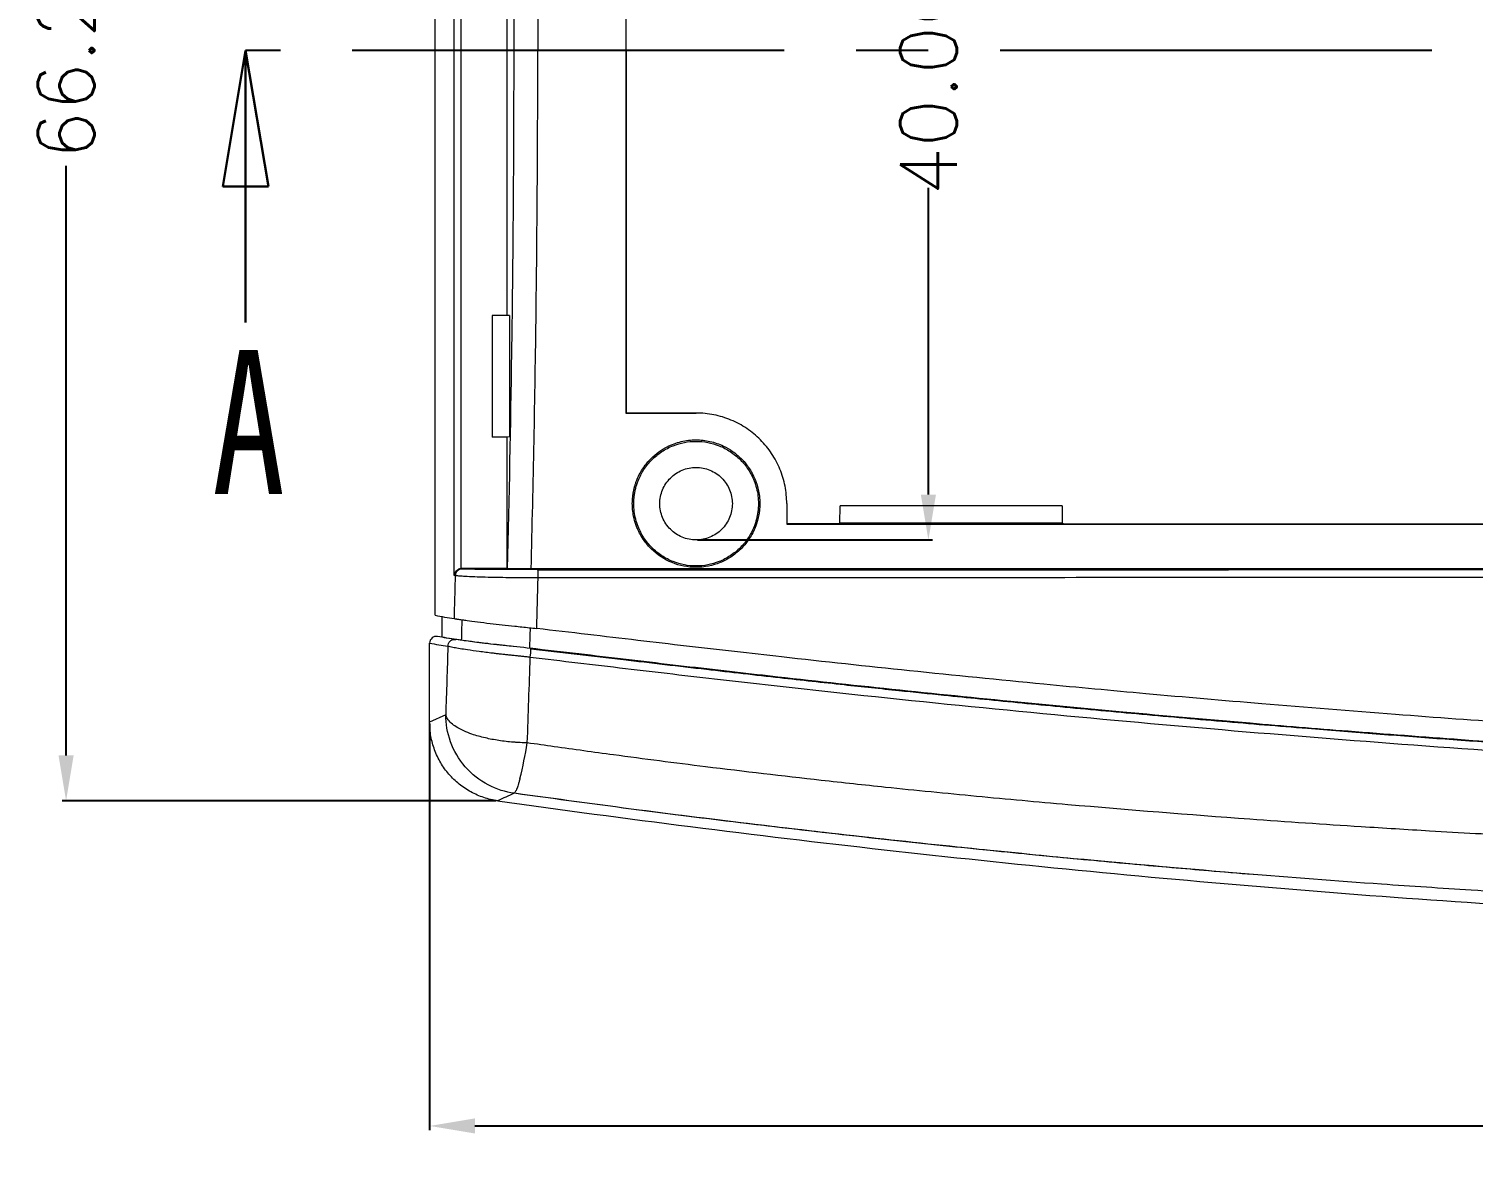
# Model space of a CAD drawing. Header units: inches. Extents: x 319 to 1827, y 1181 to 1488.
# Drawn here: x 372.8 to 436.6, y 1324.1 to 1374.1 of the extents above; entities that cross this region are included whole.
import ezdxf

# ---------------------------------------------------------------- set-up
doc = ezdxf.new("R2010")
doc.units = ezdxf.units.IN
doc.linetypes.add('CENTER2', pattern=[28.575, 19.05, -3.175, 3.175, -3.175])
doc.styles.add('SLDTEXTSTYLE0', font='TXT', dxfattribs={"width": 0.75})
doc.styles.get("Standard").update_dxf_attribs({"font": 'txt', "bigfont": 'gbcbig.shx'})
doc.dimstyles.new('2.5', dxfattribs={"dimtxt": 2.5, "dimasz": 2, "dimexe": 0.18, "dimexo": 0.0625, "dimgap": 0.09, "dimtad": 0, "dimzin": 0, "dimdsep": 46, "dimtxsty": 'Standard', "dimcen": 2, "dimclrd": 3, "dimclre": 3, "dimclrt": 256, "dimadec": 0, "dimazin": 0, "dimtfac": 1, "dimtofl": 0, "dimtmove": 0, "dimatfit": 3, "dimfxl": 1, "dimtolj": 1, "dimtzin": 0, "dimarcsym": 0})

# ---------------------------------------------------------------- blocks, each defined once
blk = doc.blocks.new('_CLOSED')
at = {"color": 0, "linetype": 'ByBlock', "lineweight": -2}
for p, q in [((-1, 0.166667), (0, 0)), ((-1, 0.166667), (-1, -0.166667)), ((0, 0), (-1, -0.166667)), ((0, 0), (-1, 0))]:
    blk.add_line(p, q, dxfattribs=at)
blk = doc.blocks.new('*D176')
at = {"color": 3, "lineweight": -2}
for p, q in [((390.52, 1343.495), (390.52, 1325.559)), ((541.156, 1340.306), (541.156, 1325.559)), ((392.52, 1325.739), (460.123, 1325.739)), ((539.156, 1325.739), (471.553, 1325.739))]:
    blk.add_line(p, q, dxfattribs=at)
at = {"color": 3}
for points in [[(392.52, 1326.072), (392.52, 1325.406), (390.52, 1325.739)], [(539.156, 1326.072), (539.156, 1325.406), (541.156, 1325.739)]]:
    blk.add_solid(points, dxfattribs=at)
at = {"layer": 'Defpoints', "color": 0}
for p in [(390.52, 1343.558), (541.156, 1340.369), (541.156, 1325.739)]:
    blk.add_point(p, dxfattribs=at)
at = {"insert": (465.838, 1325.739), "char_height": 2.5, "attachment_point": 5}
blk.add_mtext('\\A1;150.64', dxfattribs=at)
blk = doc.blocks.new('*D178')
at = {"color": 3, "lineweight": -2}
for p, q in [((393.458, 1406.308), (374.304, 1406.308)), ((374.484, 1404.308), (374.484, 1378.288)), ((374.484, 1342.087), (374.484, 1368.108)), ((393.458, 1340.087), (374.304, 1340.087))]:
    blk.add_line(p, q, dxfattribs=at)
at = {"color": 3}
for points in [[(374.15, 1404.308), (374.817, 1404.308), (374.484, 1406.308)], [(374.15, 1342.087), (374.817, 1342.087), (374.484, 1340.087)]]:
    blk.add_solid(points, dxfattribs=at)
at = {"layer": 'Defpoints', "color": 0}
for p in [(374.484, 1406.308), (393.52, 1406.308), (393.52, 1340.087)]:
    blk.add_point(p, dxfattribs=at)
at = {"insert": (374.484, 1373.198), "char_height": 2.5, "attachment_point": 5, "rotation": 90}
blk.add_mtext('\\A1;66.22', dxfattribs=at)
blk = doc.blocks.new('*D181')
at = {"color": 3, "lineweight": -2}
for p, q in [((402.338, 1391.598), (412.703, 1391.598)), ((412.523, 1389.598), (412.523, 1376.063)), ((412.523, 1353.598), (412.523, 1367.133)), ((402.338, 1351.598), (412.703, 1351.598))]:
    blk.add_line(p, q, dxfattribs=at)
at = {"color": 3}
for points in [[(412.19, 1389.598), (412.857, 1389.598), (412.523, 1391.598)], [(412.19, 1353.598), (412.857, 1353.598), (412.523, 1351.598)]]:
    blk.add_solid(points, dxfattribs=at)
at = {"layer": 'Defpoints', "color": 0}
for p in [(402.276, 1391.598), (412.523, 1391.598), (402.276, 1351.598)]:
    blk.add_point(p, dxfattribs=at)
at = {"insert": (412.523, 1371.598), "char_height": 2.5, "attachment_point": 5, "rotation": 90}
blk.add_mtext('\\A1;40.00', dxfattribs=at)

msp = doc.modelspace()

# ---------------------------------------------------------------- linework, layer by layer
at = {"color": 7, "linetype": 'Continuous', "lineweight": 15}
for p, q in [((390.769, 1348.271), (390.769, 1398.124)), ((391.606, 1350.034), (391.606, 1396.361)), ((391.904, 1396.064), (391.904, 1350.331)), ((393.939, 1361.508), (393.939, 1384.887)), ((395.293, 1373.198), (394.245, 1373.198)), ((399.176, 1373.198), (399.191, 1373.198)), ((393.276, 1361.508), (393.276, 1356.127)), ((393.939, 1361.508), (393.276, 1361.508)), ((394.046, 1361.497), (393.939, 1361.508)), ((394.046, 1361.497), (394.046, 1356.148)), ((399.191, 1357.213), (399.176, 1357.198)), ((402.276, 1357.198), (402.276, 1357.213)), ((393.939, 1356.127), (393.276, 1356.127)), ((394.046, 1356.148), (393.939, 1356.127)), ((393.939, 1350.331), (393.939, 1356.127)), ((406.292, 1353.197), (406.276, 1353.198)), ((408.622, 1352.336), (408.625, 1353.098)), ((418.428, 1353.098), (408.625, 1353.098)), ((418.428, 1353.098), (418.431, 1352.335)), ((406.292, 1352.313), (406.276, 1352.298)), ((408.622, 1352.336), (408.576, 1352.313)), ((418.431, 1352.335), (408.622, 1352.336)), ((418.476, 1352.313), (418.431, 1352.335)), ((391.664, 1350.029), (391.606, 1350.034)), ((391.931, 1350.332), (391.963, 1350.329)), ((393.939, 1350.331), (391.931, 1350.332)), ((393.939, 1350.331), (393.957, 1350.329)), ((394.999, 1350.321), (393.957, 1350.329)), ((391.073, 1347.302), (391.073, 1348.216)), ((390.52, 1343.558), (390.52, 1347.042)), ((391.23, 1343.881), (390.52, 1343.558)), ((394.274, 1340.456), (394.25, 1340.417))]:
    msp.add_line(p, q, dxfattribs=at)
at = {"color": 1, "linetype": 'CENTER2'}
msp.add_line((549.036, 1373.198), (382.406, 1373.198), dxfattribs=at)
at = {"color": 7, "linetype": 'Continuous', "lineweight": 30}
msp.add_line((382.406, 1361.198), (382.406, 1373.198), dxfattribs=at)
at = {"color": 7, "linetype": 'Continuous', "lineweight": 15}
for centre, radius, start, end in [((392.737, 1350.032), 2.573, 357.49822, 5.99234), ((393.538, 1346.698), 1.446, 348.94283, 4.5188), ((375, 1345.909), 20.098, 346.05543, 350.6454)]:
    msp.add_arc(centre, radius, start, end, dxfattribs=at)
for points, knots in [([(394.245, 1373.198), (394.245, 1373.494), (394.245, 1374.087), (394.243, 1374.977), (394.241, 1375.866), (394.238, 1376.755), (394.235, 1377.643), (394.23, 1378.53), (394.224, 1379.417), (394.218, 1380.304), (394.211, 1381.19), (394.203, 1382.075), (394.194, 1382.96), (394.184, 1383.845), (394.17, 1384.982), (394.151, 1386.368), (394.126, 1388.002), (394.098, 1389.628), (394.068, 1391.248), (394.034, 1392.861), (393.997, 1394.469), (393.971, 1395.533), (393.957, 1396.066)], [0, 0, 0, 0, 0.038413, 0.076808, 0.11519, 0.153563, 0.191932, 0.230301, 0.268675, 0.307057, 0.345454, 0.383868, 0.422305, 0.460768, 0.499264, 0.57083, 0.642338, 0.713816, 0.785292, 0.856795, 0.928355, 1, 1, 1, 1]), ([(394.999, 1396.074), (395.007, 1395.78), (395.022, 1395.193), (395.044, 1394.309), (395.064, 1393.425), (395.084, 1392.541), (395.103, 1391.656), (395.121, 1390.771), (395.138, 1389.886), (395.154, 1389.001), (395.169, 1388.116), (395.183, 1387.231), (395.197, 1386.347), (395.209, 1385.463), (395.221, 1384.58), (395.232, 1383.698), (395.242, 1382.816), (395.251, 1381.935), (395.259, 1381.055), (395.266, 1380.177), (395.273, 1379.299), (395.278, 1378.423), (395.283, 1377.548), (395.287, 1376.675), (395.29, 1375.803), (395.292, 1374.933), (395.293, 1374.065), (395.293, 1373.486), (395.293, 1373.198)], [0, 0, 0, 0, 0.039549, 0.079011, 0.118386, 0.157672, 0.196871, 0.235982, 0.275004, 0.313939, 0.352786, 0.391545, 0.430217, 0.468803, 0.507302, 0.545715, 0.584041, 0.622281, 0.660436, 0.698505, 0.736489, 0.774387, 0.8122, 0.849929, 0.887573, 0.925133, 0.962608, 1, 1, 1, 1]), ([(399.176, 1389.198), (399.176, 1388.887), (399.176, 1388.265), (399.176, 1387.331), (399.176, 1386.395), (399.176, 1385.458), (399.176, 1384.52), (399.176, 1383.58), (399.176, 1382.639), (399.176, 1381.697), (399.176, 1380.754), (399.176, 1379.81), (399.176, 1378.866), (399.176, 1377.922), (399.176, 1376.977), (399.176, 1376.033), (399.176, 1375.088), (399.176, 1374.143), (399.176, 1373.513), (399.176, 1373.198)], [0, 0, 0, 0, 0.058966, 0.117886, 0.176771, 0.235636, 0.294492, 0.353352, 0.412221, 0.47109, 0.52995, 0.58879, 0.647601, 0.706374, 0.765114, 0.823834, 0.882546, 0.941264, 1, 1, 1, 1]), ([(399.191, 1373.198), (399.191, 1375.879), (399.191, 1378.56), (399.191, 1383.899), (399.191, 1386.55), (399.191, 1389.182)], [0, 0, 0, 0, 0.5, 0.5, 1, 1, 1, 1]), ([(393.957, 1350.329), (394.038, 1353.459), (394.171, 1360.134), (394.239, 1367.841), (394.245, 1372.299), (394.245, 1373.198)], [0.51073951, 0.51073951, 0.51073951, 0.51073951, 0.55030379, 0.59378205, 0.60478168, 0.60478168, 0.60478168, 0.60478168]), ([(394.999, 1350.321), (395.096, 1354.044), (395.17, 1357.837), (395.268, 1365.493), (395.293, 1369.354), (395.293, 1373.198)], [0, 0, 0, 0, 0.5, 0.5, 1, 1, 1, 1]), ([(399.176, 1373.198), (399.176, 1372.882), (399.176, 1372.252), (399.176, 1371.307), (399.176, 1370.362), (399.176, 1369.418), (399.176, 1368.473), (399.176, 1367.529), (399.176, 1366.585), (399.176, 1365.641), (399.176, 1364.698), (399.176, 1363.756), (399.176, 1362.815), (399.176, 1361.875), (399.176, 1360.937), (399.176, 1360), (399.176, 1359.064), (399.176, 1358.13), (399.176, 1357.508), (399.176, 1357.198)], [0, 0, 0, 0, 0.058736, 0.117454, 0.176166, 0.234886, 0.293626, 0.352399, 0.41121, 0.47005, 0.52891, 0.587779, 0.646648, 0.705508, 0.764364, 0.823229, 0.882114, 0.941034, 1, 1, 1, 1]), ([(399.191, 1373.198), (399.191, 1370.516), (399.191, 1367.835), (399.191, 1362.497), (399.191, 1359.845), (399.191, 1357.213)], [0, 0, 0, 0, 0.5, 0.5, 1, 1, 1, 1]), ([(399.176, 1357.198), (399.688, 1357.198), (400.722, 1357.198), (401.755, 1357.198), (402.276, 1357.198)], [0, 0, 0, 0, 0.495979, 1, 1, 1, 1]), ([(399.191, 1357.213), (399.475, 1357.213), (399.759, 1357.213), (400.043, 1357.213), (400.327, 1357.213), (400.611, 1357.213), (400.895, 1357.213), (401.355, 1357.213), (401.816, 1357.213), (402.276, 1357.213)], [0, 0, 0, 0, 0.000852289, 0.000852289, 0.000852289, 0.001704577, 0.001704577, 0.001704577, 0.003086443, 0.003086443, 0.003086443, 0.003086443]), ([(399.463, 1353.198), (399.464, 1353.249), (399.465, 1353.351), (399.478, 1353.5), (399.497, 1353.645), (399.523, 1353.785), (399.555, 1353.918), (399.592, 1354.046), (399.634, 1354.169), (399.733, 1354.422), (399.929, 1354.783), (400.352, 1355.294), (400.921, 1355.706), (401.613, 1355.96), (402.259, 1356.038), (402.897, 1355.968), (403.443, 1355.779), (403.898, 1355.514), (404.278, 1355.197), (404.618, 1354.789), (404.832, 1354.397), (404.956, 1354.065), (405.025, 1353.812), (405.077, 1353.518), (405.084, 1353.308), (405.088, 1353.198)], [0, 0, 0, 0, 0.0177768, 0.0350474, 0.0518122, 0.0680713, 0.083825, 0.0990739, 0.1138182, 0.1280585, 0.1921824, 0.2529208, 0.3519186, 0.4247125, 0.4985702, 0.5680162, 0.6387349, 0.6915391, 0.7458464, 0.8059662, 0.8716637, 0.8976353, 0.9276831, 0.9618054, 1, 1, 1, 1]), ([(399.526, 1353.198), (399.527, 1353.255), (399.529, 1353.371), (399.546, 1353.543), (399.572, 1353.713), (399.61, 1353.881), (399.658, 1354.047), (399.761, 1354.332), (399.96, 1354.719), (400.318, 1355.155), (400.755, 1355.513), (401.244, 1355.765), (401.757, 1355.916), (402.276, 1355.963), (402.794, 1355.916), (403.308, 1355.765), (403.797, 1355.513), (404.234, 1355.155), (404.591, 1354.719), (404.817, 1354.28), (404.946, 1353.883), (405.014, 1353.543), (405.022, 1353.313), (405.026, 1353.198)], [0, 0, 0, 0, 0.020146, 0.040137, 0.06005, 0.079967, 0.099968, 0.120131, 0.185081, 0.250093, 0.315044, 0.380056, 0.440012, 0.500029, 0.559985, 0.620002, 0.684952, 0.749965, 0.814915, 0.879927, 0.920045, 0.959855, 1, 1, 1, 1]), ([(400.676, 1353.198), (400.676, 1353.407), (400.718, 1353.616), (400.878, 1354.003), (400.996, 1354.181), (401.293, 1354.477), (401.47, 1354.596), (401.857, 1354.756), (402.066, 1354.798), (402.485, 1354.798), (402.695, 1354.756), (403.082, 1354.596), (403.259, 1354.477), (403.555, 1354.181), (403.674, 1354.003), (403.834, 1353.616), (403.876, 1353.407), (403.876, 1353.198)], [0, 0, 0, 0, 0.125, 0.125, 0.25, 0.25, 0.375, 0.375, 0.5, 0.5, 0.625, 0.625, 0.75, 0.75, 0.875, 0.875, 1, 1, 1, 1]), ([(405.088, 1353.198), (405.087, 1353.14), (405.085, 1353.028), (405.069, 1352.867), (405.048, 1352.72), (405.021, 1352.585), (404.991, 1352.465), (404.959, 1352.357), (404.927, 1352.262), (404.896, 1352.18), (404.802, 1351.949), (404.61, 1351.601), (404.25, 1351.174), (403.827, 1350.834), (403.184, 1350.497), (402.277, 1350.317), (401.184, 1350.532), (400.422, 1351.035), (399.946, 1351.593), (399.734, 1351.973), (399.594, 1352.336), (399.518, 1352.617), (399.471, 1352.926), (399.465, 1353.113), (399.463, 1353.198)], [0, 0, 0, 0, 0.019933, 0.038454, 0.055565, 0.071264, 0.085553, 0.098432, 0.1099, 0.119958, 0.128606, 0.195596, 0.254879, 0.318345, 0.377924, 0.498669, 0.619677, 0.743264, 0.800822, 0.8707, 0.892015, 0.935373, 0.970995, 1, 1, 1, 1]), ([(405.026, 1353.198), (405.025, 1353.14), (405.023, 1353.024), (405.006, 1352.852), (404.979, 1352.682), (404.942, 1352.514), (404.893, 1352.348), (404.791, 1352.063), (404.591, 1351.677), (404.234, 1351.24), (403.797, 1350.882), (403.308, 1350.63), (402.795, 1350.479), (402.276, 1350.432), (401.758, 1350.479), (401.244, 1350.63), (400.755, 1350.882), (400.318, 1351.24), (399.961, 1351.676), (399.734, 1352.115), (399.605, 1352.512), (399.538, 1352.852), (399.53, 1353.082), (399.526, 1353.198)], [0, 0, 0, 0, 0.020146, 0.040137, 0.06005, 0.079967, 0.099968, 0.120131, 0.185081, 0.250093, 0.315044, 0.380056, 0.440012, 0.500029, 0.559985, 0.620002, 0.684952, 0.749965, 0.814915, 0.879927, 0.920045, 0.959855, 1, 1, 1, 1]), ([(403.876, 1353.198), (403.876, 1352.988), (403.834, 1352.779), (403.674, 1352.392), (403.555, 1352.214), (403.259, 1351.918), (403.082, 1351.799), (402.695, 1351.639), (402.485, 1351.598), (402.066, 1351.598), (401.857, 1351.639), (401.47, 1351.799), (401.293, 1351.918), (400.996, 1352.214), (400.878, 1352.392), (400.718, 1352.779), (400.676, 1352.988), (400.676, 1353.198)], [0, 0, 0, 0, 0.125, 0.125, 0.25, 0.25, 0.375, 0.375, 0.5, 0.5, 0.625, 0.625, 0.75, 0.75, 0.875, 0.875, 1, 1, 1, 1]), ([(406.276, 1353.198), (406.276, 1353.047), (406.276, 1352.747), (406.276, 1352.447), (406.276, 1352.298)], [0, 0, 0, 0, 0.4999759, 1, 1, 1, 1]), ([(406.292, 1352.313), (406.292, 1352.46), (406.292, 1352.755), (406.292, 1353.05), (406.292, 1353.197)], [0, 0, 0, 0, 0.5000181, 1, 1, 1, 1]), ([(406.276, 1352.298), (407.106, 1352.298), (408.802, 1352.298), (411.399, 1352.298), (414.402, 1352.298), (417.901, 1352.298), (423.102, 1352.298), (429.649, 1352.298), (436.847, 1352.298), (443.218, 1352.298), (448.165, 1352.298), (452.234, 1352.298), (455.632, 1352.298), (457.873, 1352.298), (458.976, 1352.298)], [0, 0, 0, 0, 0.047257, 0.096536, 0.147861, 0.218207, 0.295748, 0.443891, 0.590864, 0.705509, 0.806555, 0.872428, 0.937179, 1, 1, 1, 1]), ([(408.576, 1352.313), (408.192, 1352.313), (407.43, 1352.313), (406.669, 1352.313), (406.292, 1352.313)], [0, 0, 0, 0, 0.5043795, 1, 1, 1, 1]), ([(418.476, 1352.313), (422.643, 1352.313), (426.809, 1352.313), (435.143, 1352.313), (439.309, 1352.313), (443.476, 1352.313)], [0, 0, 0, 0, 0.5, 0.5, 1, 1, 1, 1]), ([(391.904, 1350.331), (391.891, 1350.329), (391.862, 1350.325), (391.82, 1350.312), (391.778, 1350.293), (391.737, 1350.267), (391.7, 1350.235), (391.664, 1350.193), (391.63, 1350.136), (391.611, 1350.081), (391.607, 1350.045), (391.606, 1350.034)], [0, 0, 0, 0, 0.075968, 0.158307, 0.247673, 0.344348, 0.448359, 0.565816, 0.714585, 0.918521, 1, 1, 1, 1]), ([(391.612, 1348.126), (391.621, 1348.442), (391.639, 1349.075), (391.656, 1349.711), (391.664, 1350.029)], [0, 0, 0, 0, 0.500048, 1, 1, 1, 1]), ([(391.664, 1350.029), (391.664, 1350.071), (391.673, 1350.111), (391.703, 1350.181), (391.722, 1350.21), (391.772, 1350.262), (391.804, 1350.286), (391.878, 1350.319), (391.92, 1350.329), (391.963, 1350.329)], [0, 0, 0, 0, 0.25, 0.25, 0.5, 0.5, 0.75, 0.75, 1, 1, 1, 1]), ([(395.308, 1349.92), (395.247, 1349.92), (395.125, 1349.92), (394.941, 1349.921), (394.756, 1349.922), (394.571, 1349.923), (394.387, 1349.925), (394.206, 1349.927), (393.898, 1349.93), (393.471, 1349.937), (392.955, 1349.949), (392.474, 1349.963), (392.15, 1349.98), (391.934, 1349.993), (391.812, 1350.004), (391.731, 1350.014), (391.686, 1350.022), (391.671, 1350.027), (391.664, 1350.029)], [0, 0, 0, 0, 0.033726, 0.067747, 0.10202, 0.136497, 0.171129, 0.205867, 0.240658, 0.349916, 0.464409, 0.585307, 0.722946, 0.781368, 0.86034, 0.918289, 0.964633, 1, 1, 1, 1]), ([(391.963, 1350.329), (391.969, 1350.328), (391.981, 1350.327), (392.01, 1350.326), (392.046, 1350.324), (392.091, 1350.323), (392.144, 1350.321), (392.206, 1350.32), (392.276, 1350.318), (392.424, 1350.316), (392.695, 1350.312), (393.13, 1350.308), (393.612, 1350.305), (394.037, 1350.303), (394.395, 1350.302), (394.683, 1350.301), (394.985, 1350.301), (395.193, 1350.301), (395.297, 1350.301)], [0, 0, 0, 0, 0.035045, 0.069818, 0.104405, 0.138895, 0.173377, 0.20794, 0.242674, 0.277664, 0.407223, 0.536567, 0.648369, 0.760164, 0.817035, 0.874462, 0.937339, 1, 1, 1, 1]), ([(459.976, 1350.32), (459.163, 1350.32), (457.502, 1350.32), (454.96, 1350.32), (452.316, 1350.32), (449.569, 1350.32), (446.719, 1350.32), (443.533, 1350.32), (439.849, 1350.32), (434.441, 1350.32), (427.574, 1350.32), (420.738, 1350.32), (415.314, 1350.32), (411.202, 1350.32), (407.19, 1350.32), (403.542, 1350.321), (400.385, 1350.321), (397.666, 1350.321), (395.879, 1350.321), (394.999, 1350.321)], [0, 0, 0, 0, 0.037548, 0.076676, 0.11738, 0.159656, 0.203509, 0.248945, 0.306736, 0.373592, 0.498595, 0.623758, 0.689194, 0.749011, 0.813582, 0.874398, 0.917478, 0.959344, 1, 1, 1, 1]), ([(395.297, 1350.301), (395.953, 1350.301), (397.283, 1350.301), (399.303, 1350.301), (401.374, 1350.301), (403.495, 1350.301), (406.111, 1350.301), (409.271, 1350.301), (413.09, 1350.301), (417.254, 1350.301), (421.368, 1350.301), (425.977, 1350.301), (431.189, 1350.301), (436.724, 1350.301), (442.056, 1350.301), (446.816, 1350.301), (451.501, 1350.301), (455.85, 1350.301), (458.638, 1350.301), (459.976, 1350.301)], [0, 0, 0, 0, 0.030473, 0.06172, 0.093744, 0.126547, 0.160132, 0.215093, 0.273101, 0.337244, 0.408195, 0.463897, 0.551012, 0.64989, 0.720638, 0.798256, 0.870678, 0.93793, 1, 1, 1, 1]), ([(459.973, 1350.274), (459.385, 1350.274), (458.181, 1350.274), (456.46, 1350.274), (454.91, 1350.274), (453.642, 1350.274), (451.564, 1350.274), (447.481, 1350.274), (439.409, 1350.273), (427.16, 1350.271), (416.525, 1350.269), (409.422, 1350.268), (407.102, 1350.267), (405.215, 1350.267), (403.614, 1350.267), (402.098, 1350.267), (400.185, 1350.267), (397.875, 1350.266), (396.204, 1350.266), (395.302, 1350.266)], [0, 0, 0, 0, 0.027259, 0.055875, 0.079849, 0.099179, 0.114694, 0.176253, 0.288571, 0.48913, 0.744398, 0.78184, 0.818582, 0.852045, 0.869385, 0.89283, 0.922413, 0.958137, 1, 1, 1, 1]), ([(459.968, 1349.953), (454.582, 1349.952), (449.193, 1349.95), (438.415, 1349.945), (433.025, 1349.942), (422.245, 1349.935), (416.856, 1349.931), (406.079, 1349.924), (400.691, 1349.921), (395.308, 1349.92)], [0, 0, 0, 0, 0.25, 0.25, 0.5, 0.5, 0.75, 0.75, 1, 1, 1, 1]), ([(390.769, 1348.271), (390.908, 1348.246), (391.189, 1348.194), (391.47, 1348.148), (391.612, 1348.126)], [0, 0, 0, 0, 0.492348, 1, 1, 1, 1]), ([(391.612, 1348.126), (391.619, 1348.124), (391.633, 1348.122), (391.666, 1348.117), (391.705, 1348.111), (391.75, 1348.104), (391.828, 1348.092), (391.957, 1348.073), (392.218, 1348.036), (392.614, 1347.982), (393.152, 1347.918), (393.713, 1347.855), (394.191, 1347.804), (394.594, 1347.76), (394.918, 1347.724), (395.135, 1347.7), (395.244, 1347.688)], [0, 0, 0, 0, 0.037434, 0.073141, 0.106969, 0.138785, 0.168467, 0.248862, 0.32697, 0.465586, 0.599471, 0.710838, 0.818592, 0.878391, 0.938971, 1, 1, 1, 1]), ([(530.133, 1342.698), (529.528, 1342.673), (528.31, 1342.622), (526.472, 1342.542), (524.611, 1342.46), (522.727, 1342.378), (520.819, 1342.297), (518.889, 1342.219), (516.935, 1342.145), (513.358, 1342.023), (507.641, 1341.872), (499.92, 1341.738), (492.083, 1341.681), (484.436, 1341.711), (477.007, 1341.815), (469.432, 1341.985), (461.949, 1342.224), (451.594, 1342.669), (441.992, 1343.242), (432.937, 1343.902), (427.489, 1344.338), (422.32, 1344.787), (417.14, 1345.27), (411.782, 1345.807), (407.237, 1346.3), (403.96, 1346.67), (401.844, 1346.914), (399.684, 1347.166), (397.479, 1347.43), (395.994, 1347.601), (395.244, 1347.688)], [0, 0, 0, 0, 0.01351, 0.027185, 0.041025, 0.05503, 0.069201, 0.083537, 0.098039, 0.112707, 0.163145, 0.225166, 0.284281, 0.337223, 0.394967, 0.449196, 0.505331, 0.560986, 0.678986, 0.718518, 0.7622, 0.800132, 0.833526, 0.877521, 0.919507, 0.934926, 0.950684, 0.966782, 0.98322, 1, 1, 1, 1]), ([(390.871, 1347.337), (390.785, 1347.353), (390.694, 1347.328), (390.561, 1347.216), (390.52, 1347.13), (390.52, 1347.042)], [0, 0, 0, 0, 0.5, 0.5, 1, 1, 1, 1]), ([(391.327, 1346.909), (391.327, 1346.948), (391.334, 1346.989), (391.369, 1347.069), (391.397, 1347.108), (391.466, 1347.167), (391.508, 1347.188), (391.592, 1347.211), (391.633, 1347.212), (391.67, 1347.206)], [0, 0, 0, 0, 0.25, 0.25, 0.5, 0.5, 0.75, 0.75, 1, 1, 1, 1]), ([(394.958, 1346.42), (394.896, 1346.427), (394.772, 1346.44), (394.584, 1346.459), (394.396, 1346.478), (394.208, 1346.498), (394.021, 1346.518), (393.836, 1346.538), (393.653, 1346.558), (393.474, 1346.579), (393.147, 1346.616), (392.688, 1346.672), (392.211, 1346.739), (391.849, 1346.797), (391.625, 1346.838), (391.476, 1346.868), (391.377, 1346.891), (391.344, 1346.903), (391.327, 1346.909)], [0, 0, 0, 0, 0.034648, 0.069566, 0.104711, 0.140037, 0.175498, 0.211043, 0.246624, 0.282187, 0.317684, 0.44636, 0.579911, 0.680412, 0.785557, 0.849258, 0.92112, 1, 1, 1, 1]), ([(394.98, 1346.812), (394.572, 1346.857), (394.156, 1346.902), (393.382, 1346.986), (393.024, 1347.026), (392.419, 1347.1), (392.172, 1347.134), (391.816, 1347.184), (391.707, 1347.201), (391.67, 1347.206)], [0, 0, 0, 0, 0.25, 0.25, 0.5, 0.5, 0.75, 0.75, 1, 1, 1, 1]), ([(394.21, 1346.896), (394.088, 1346.909), (393.604, 1346.961), (392.853, 1347.045), (392.148, 1347.136), (392.004, 1347.157), (391.932, 1347.168)], [0, 0, 0, 0, 0.1004976, 0.3991221, 0.6977405, 1, 1, 1, 1]), ([(530.166, 1341.798), (529.524, 1341.772), (528.233, 1341.718), (526.281, 1341.633), (524.303, 1341.546), (522.299, 1341.459), (520.267, 1341.374), (518.209, 1341.292), (516.125, 1341.216), (512.349, 1341.093), (506.249, 1340.942), (498.09, 1340.815), (489.802, 1340.779), (481.907, 1340.838), (474.329, 1340.967), (466.818, 1341.16), (459.331, 1341.426), (451.862, 1341.775), (444.038, 1342.222), (437.158, 1342.686), (431.262, 1343.131), (426.29, 1343.536), (421.329, 1343.972), (415.941, 1344.483), (410.641, 1345.023), (406.34, 1345.494), (403.238, 1345.847), (401.234, 1346.079), (399.182, 1346.319), (397.079, 1346.572), (395.66, 1346.734), (394.942, 1346.816)], [0, 0, 0, 0, 0.01429, 0.02877, 0.043441, 0.058304, 0.073357, 0.0886, 0.10403, 0.119648, 0.172411, 0.239318, 0.300466, 0.356025, 0.414171, 0.46824, 0.52228, 0.579878, 0.633586, 0.695564, 0.732352, 0.764316, 0.805847, 0.842462, 0.883976, 0.923669, 0.938187, 0.953081, 0.968342, 0.983966, 1, 1, 1, 1]), ([(394.958, 1346.42), (396.357, 1346.264), (397.755, 1346.095), (400.555, 1345.763), (401.956, 1345.6), (406.161, 1345.118), (408.967, 1344.81), (414.586, 1344.227), (417.399, 1343.952), (423.026, 1343.434), (425.842, 1343.191), (434.294, 1342.506), (439.934, 1342.108), (451.219, 1341.432), (456.865, 1341.157), (468.157, 1340.745), (473.803, 1340.607), (482.27, 1340.477), (485.092, 1340.447), (490.735, 1340.423), (493.556, 1340.428), (499.197, 1340.471), (502.017, 1340.508), (507.655, 1340.611), (510.473, 1340.675), (516.105, 1340.841), (518.919, 1340.948), (524.539, 1341.185), (527.345, 1341.313), (530.148, 1341.429)], [0, 0, 0, 0, 0.03125, 0.03125, 0.0625, 0.0625, 0.125, 0.125, 0.1875, 0.1875, 0.25, 0.25, 0.375, 0.375, 0.5, 0.5, 0.625, 0.625, 0.6875, 0.6875, 0.75, 0.75, 0.8125, 0.8125, 0.875, 0.875, 0.9375, 0.9375, 1, 1, 1, 1]), ([(451.625, 1341.782), (447.976, 1341.986), (440.51, 1342.404), (431.794, 1343.057), (425.469, 1343.582), (421.759, 1343.909), (418.199, 1344.24), (415.369, 1344.517), (413.072, 1344.749), (411.077, 1344.955), (408.666, 1345.211), (405.836, 1345.523), (402.589, 1345.891), (398.926, 1346.323), (396.346, 1346.624), (394.986, 1346.783)], [0, 0, 0, 0, 0.192696, 0.394308, 0.460843, 0.527309, 0.590684, 0.649368, 0.677257, 0.712481, 0.755129, 0.8052, 0.862696, 0.927617, 1, 1, 1, 1]), ([(394.831, 1342.642), (394.779, 1342.643), (394.675, 1342.646), (394.52, 1342.652), (394.365, 1342.661), (394.154, 1342.677), (393.888, 1342.703), (393.47, 1342.758), (392.948, 1342.858), (392.43, 1343.004), (392.003, 1343.173), (391.697, 1343.337), (391.454, 1343.519), (391.325, 1343.667), (391.257, 1343.792), (391.24, 1343.85), (391.23, 1343.881)], [0, 0, 0, 0, 0.029407, 0.05855, 0.087701, 0.117133, 0.178281, 0.240805, 0.362904, 0.499977, 0.597848, 0.70857, 0.800484, 0.907192, 0.950775, 1, 1, 1, 1]), ([(394.25, 1340.417), (393.872, 1340.47), (393.478, 1340.59), (392.732, 1340.983), (392.383, 1341.256), (391.809, 1341.914), (391.586, 1342.298), (391.298, 1343.091), (391.232, 1343.499), (391.23, 1343.881)], [0, 0, 0, 0, 0.25, 0.25, 0.5, 0.5, 0.75, 0.75, 1, 1, 1, 1]), ([(393.52, 1340.087), (393.313, 1340.116), (393.111, 1340.164), (392.718, 1340.294), (392.526, 1340.377), (392.159, 1340.578), (391.986, 1340.693), (391.663, 1340.954), (391.512, 1341.1), (391.238, 1341.416), (391.117, 1341.585), (390.906, 1341.943), (390.814, 1342.134), (390.669, 1342.525), (390.614, 1342.726), (390.54, 1343.136), (390.52, 1343.347), (390.52, 1343.558)], [0, 0, 0, 0, 0.125, 0.125, 0.25, 0.25, 0.375, 0.375, 0.5, 0.5, 0.625, 0.625, 0.75, 0.75, 0.875, 0.875, 1, 1, 1, 1]), ([(530.977, 1338.048), (530.515, 1338.016), (529.613, 1337.953), (528.292, 1337.869), (527.037, 1337.794), (525.849, 1337.727), (524.728, 1337.669), (523.673, 1337.617), (522.686, 1337.571), (521.766, 1337.53), (520.913, 1337.495), (520.128, 1337.464), (519.411, 1337.437), (518.761, 1337.413), (518.18, 1337.393), (517.666, 1337.376), (517.221, 1337.362), (516.843, 1337.35), (516.534, 1337.34), (516.293, 1337.333), (516.12, 1337.328), (516.016, 1337.325), (512.815, 1337.232), (507.14, 1337.123), (498.83, 1337.068), (489.997, 1337.084), (481.451, 1337.178), (471.242, 1337.367), (461.672, 1337.609), (451.472, 1337.944), (444.232, 1338.247), (438.683, 1338.523), (434.977, 1338.728), (430.982, 1338.973), (425.66, 1339.338), (420.003, 1339.788), (414.649, 1340.275), (411.024, 1340.635), (407.038, 1341.065), (403.035, 1341.537), (399.108, 1342.044), (396.489, 1342.405), (395.224, 1342.586), (394.831, 1342.642)], [0, 0, 0, 0, 0.010253, 0.020011, 0.029273, 0.038038, 0.046307, 0.054077, 0.06135, 0.068124, 0.074399, 0.080174, 0.08545, 0.090226, 0.094502, 0.098278, 0.101552, 0.104326, 0.106599, 0.10837, 0.10964, 0.110409, 0.110676, 0.180202, 0.235363, 0.293553, 0.37452, 0.423336, 0.518055, 0.584903, 0.647553, 0.677238, 0.706931, 0.729082, 0.765167, 0.824106, 0.853697, 0.883239, 0.90411, 0.941772, 0.971827, 0.991234, 1, 1, 1, 1]), ([(393.52, 1340.087), (399.189, 1339.287), (404.873, 1338.568), (416.272, 1337.288), (421.989, 1336.728), (433.43, 1335.78), (439.157, 1335.392), (450.623, 1334.775), (456.361, 1334.546), (467.846, 1334.174), (473.595, 1334.032), (485.089, 1333.84), (490.833, 1333.793), (502.317, 1333.811), (508.057, 1333.873), (519.516, 1334.168), (525.236, 1334.4), (530.946, 1334.776)], [0, 0, 0, 0, 0.125, 0.125, 0.25, 0.25, 0.375, 0.375, 0.5, 0.5, 0.625, 0.625, 0.75, 0.75, 0.875, 0.875, 1, 1, 1, 1]), ([(436.467, 1336.142), (435.151, 1336.227), (431.825, 1336.442), (426.539, 1336.853), (420.945, 1337.337), (415.631, 1337.848), (410.523, 1338.385), (405.197, 1338.995), (399.76, 1339.666), (396.086, 1340.167), (394.25, 1340.417)], [0, 0, 0, 0, 0.093225, 0.235446, 0.374524, 0.489855, 0.612546, 0.737292, 0.8687, 1, 1, 1, 1]), ([(394.271, 1340.433), (396.096, 1340.182), (399.621, 1339.699), (404.74, 1339.063), (409.491, 1338.512), (413.871, 1338.042), (417.875, 1337.641), (421.504, 1337.302), (424.454, 1337.042), (426.194, 1336.899), (426.851, 1336.845)], [0, 0, 0, 0, 0.169031, 0.326483, 0.472338, 0.60659, 0.729247, 0.840304, 0.939763, 1, 1, 1, 1])]:
    msp.add_open_spline(points, degree=3, knots=knots, dxfattribs=at)
for points in [[(406.276, 1353.198), (406.276, 1353.459), (406.224, 1353.982), (405.998, 1354.731), (405.63, 1355.423), (405.134, 1356.033), (404.526, 1356.536), (403.825, 1356.913), (403.07, 1357.144), (402.541, 1357.198), (402.276, 1357.198)], [(391.931, 1350.332), (391.922, 1350.332), (391.913, 1350.331), (391.904, 1350.331)], [(395.244, 1347.688), (395.266, 1348.429), (395.288, 1349.173), (395.308, 1349.92)], [(391.932, 1347.168), (391.941, 1347.469), (391.95, 1347.771), (391.958, 1348.073)], [(394.942, 1346.816), (394.951, 1347.116), (394.96, 1347.417), (394.969, 1347.718)], [(390.52, 1347.042), (390.789, 1346.994), (391.058, 1346.95), (391.327, 1346.909)], [(391.67, 1347.206), (391.404, 1347.246), (391.137, 1347.29), (390.871, 1347.337)], [(391.932, 1347.168), (391.646, 1347.209), (391.359, 1347.253), (391.073, 1347.302)], [(391.327, 1346.909), (391.296, 1345.893), (391.264, 1344.883), (391.23, 1343.881)], [(394.831, 1342.642), (394.876, 1343.891), (394.918, 1345.151), (394.958, 1346.42)], [(394.25, 1340.417), (394.007, 1340.307), (393.764, 1340.197), (393.52, 1340.087)]]:
    msp.add_open_spline(points, degree=3, dxfattribs=at)
at = {"color": 8, "linetype": 'Continuous', "lineweight": 15}
for points, knots in [([(394.506, 1341.066), (394.506, 1341.066), (394.506, 1341.065), (394.505, 1341.065), (394.505, 1341.063), (394.504, 1341.06), (394.503, 1341.055), (394.5, 1341.044), (394.494, 1341.022), (394.483, 1340.98), (394.46, 1340.898), (394.417, 1340.752), (394.346, 1340.541), (394.301, 1340.488), (394.274, 1340.456)], [0, 0, 0, 0, 0.000234, 0.000689, 0.00225, 0.004499, 0.008997, 0.017997, 0.035993, 0.071978, 0.143904, 0.287378, 0.571357, 1, 1, 1, 1]), ([(531.011, 1335.426), (529.811, 1335.349), (527.292, 1335.188), (523.407, 1334.992), (519.499, 1334.83), (515.991, 1334.715), (512.389, 1334.619), (508.871, 1334.548), (505.158, 1334.494), (501.821, 1334.461), (498.539, 1334.44), (495.33, 1334.432), (492.285, 1334.435), (488.761, 1334.45), (484.653, 1334.482), (479.931, 1334.542), (476.177, 1334.607), (473.435, 1334.662), (471.593, 1334.702), (469.7, 1334.745), (467.755, 1334.794), (465.759, 1334.847), (462.328, 1334.944), (457.503, 1335.099), (451.268, 1335.336), (445.038, 1335.629), (440.092, 1335.897), (437.242, 1336.089), (436.467, 1336.142)], [0, 0, 0, 0, 0.038322, 0.080479, 0.123796, 0.162668, 0.191964, 0.238204, 0.274355, 0.309778, 0.344047, 0.378469, 0.411539, 0.440619, 0.490231, 0.541795, 0.590301, 0.609233, 0.62869, 0.648686, 0.669227, 0.690315, 0.711952, 0.777963, 0.843178, 0.909543, 0.975433, 1, 1, 1, 1])]:
    msp.add_open_spline(points, degree=3, knots=knots, dxfattribs=at)

# ---------------------------------------------------------------- block references
at = {"color": 7, "linetype": 'Continuous', "lineweight": 30, "xscale": 6, "yscale": 6, "rotation": 90}
msp.add_blockref('_CLOSED', (382.406, 1373.198), dxfattribs=at)

# ---------------------------------------------------------------- texts
at = {"color": 7, "linetype": 'Continuous', "insert": (380.913, 1359.978), "char_height": 6.35, "attachment_point": 1, "style": 'SLDTEXTSTYLE0'}
msp.add_mtext('A', dxfattribs=at)

# ---------------------------------------------------------------- dimensions: what is measured, and where the dimension line sits
for base, p1, p2, picture, middle in [((374.484, 1406.308), (393.52, 1340.087), (393.52, 1406.308), '*D178', (374.484, 1373.198)), ((412.523, 1391.598), (402.276, 1351.598), (402.276, 1391.598), '*D181', (412.523, 1371.598))]:
    dim = msp.add_linear_dim(base=base, p1=p1, p2=p2, angle=90, dimstyle='2.5')
    dim.commit()
    dim.dimension.update_dxf_attribs({"geometry": picture, "text_midpoint": middle})
dim = msp.add_linear_dim(base=(541.156, 1325.739), p1=(390.52, 1343.558), p2=(541.156, 1340.369), dimstyle='2.5')
dim.commit()
dim.dimension.update_dxf_attribs({"geometry": '*D176', "text_midpoint": (465.838, 1325.739)})

doc.saveas('drawing.dxf')
